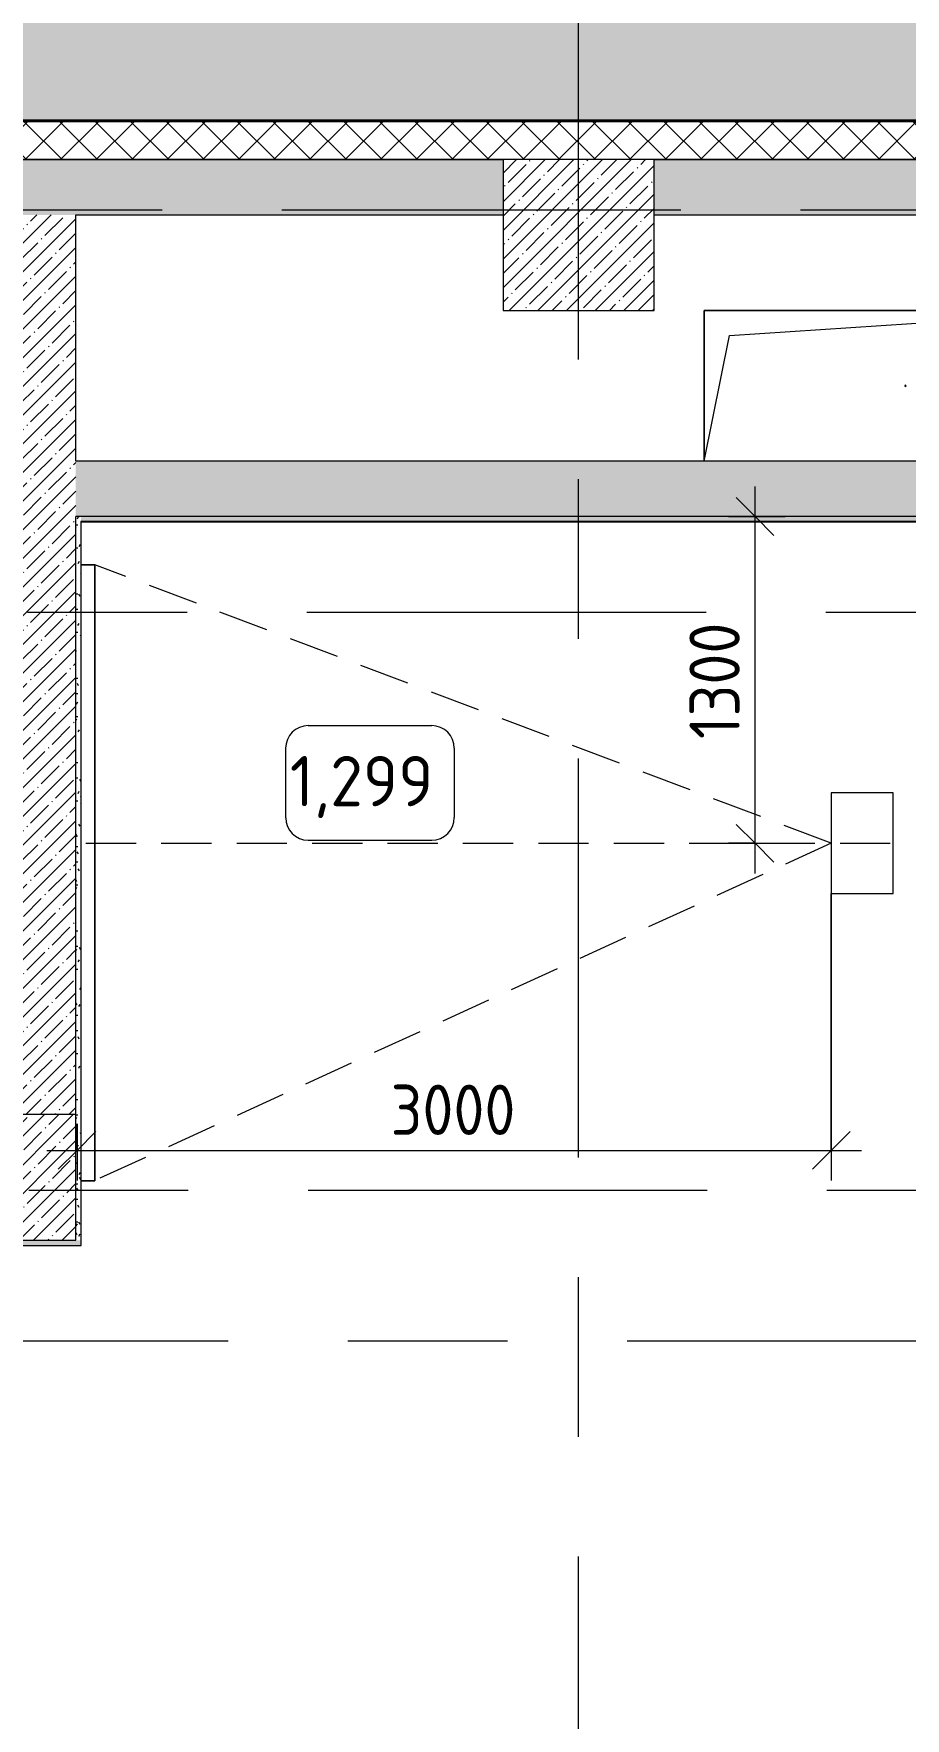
# Model space of a CAD drawing. Header units: millimetres. Extents: x 957 to 217451, y -8553 to 29000.
# Drawn here: x 49536 to 53003, y 8998 to 15701 of the extents above; entities that cross this region are included whole.
import ezdxf

# ---------------------------------------------------------------- set-up
doc = ezdxf.new("R2010")
doc.units = ezdxf.units.MM
doc.linetypes.add('ADSK_Штрих_ш2 п1', pattern=[300, 200, -100])
doc.linetypes.add('Осевая', pattern=[3175, 635, -476.25, 1587.5, -476.25])
for name, color, linetype, lineweight in [('A-ANNO-DIMS', 7, 'Continuous', 9), ('A-ANNO-DIMS-100', 7, 'Continuous', 9), ('A-DETL', 7, 'Continuous', 9), ('A-DETL-1', 7, 'ADSK_Штрих_ш2 п1', 9), ('A-GENM', 7, 'Continuous', 9), ('A-WALL', 7, 'Continuous', 9), ('I-FURN-IDEN', 7, 'Continuous', 9), ('I-WALL', 7, 'Continuous', 9), ('S-COLS', 7, 'Continuous', 9), ('Оси-2', 7, 'Осевая', 9)]:
    doc.layers.add(name, color=color, linetype=linetype, lineweight=lineweight)
for name, color, linetype, lineweight, true_color in [('A-DETL-GENF-2', 7, 'Continuous', 9, 0xd4d4d4), ('A-WALL-1', 9, 'Continuous', 9, 0x808080), ('A-WALL-FNSH-1', 9, 'Continuous', 9, 0x808080), ('I-FURN-1', 9, 'Continuous', 9, 0x808080)]:
    doc.layers.add(name, color=color, linetype=linetype, lineweight=lineweight, true_color=true_color)
doc.styles.add('GOST Common_4', font='GOST_Common.ttf', dxfattribs={"height": 200})
doc.styles.add('ISOCPEUR_3', font='isocpeur.ttf', dxfattribs={"width": 0.9, "height": 200})
doc.dimstyles.new('ISO-2_0_0_9К_Средний_округл2', dxfattribs={"dimscale": 304.8, "dimtxt": 199.196235, "dimasz": 0.492126, "dimexe": 0.393701, "dimexo": 0, "dimgap": 0, "dimtad": 1, "dimdec": 0, "dimrnd": 10, "dimzin": 0, "dimdsep": 46, "dimtxsty": 'ISOCPEUR_3', "dimblk1": 'OBLIQUE', "dimblk2": 'OBLIQUE', "dimsah": 1, "dimcen": 0.09, "dimdle": 0.393701, "dimazin": 0, "dimtfac": 1, "dimtdec": 4, "dimtix": 1, "dimtmove": 0, "dimatfit": 3, "dimfxl": 1, "dimtvp": 1, "dimtolj": 1, "dimtzin": 0, "dimarcsym": 2})
pattern_1 = [(45, (29493.17, 0), (-57.02463, 57.02463), []), (45, (29550.2, 0), (-57.02463, 57.02463), [100.806, -20.161, 3.353, -16.808])]
pattern_2 = [(0, (29493.174, 0), (121.92, 30.48), [10.058, -81.382, 10.058, -81.382, -487.68]), (0, (29493.174, 0), (121.92, 30.48), [-182.88, 10.058, -172.822, 10.058, -81.382, -213.36]), (0, (29493.174, 0), (121.92, 30.48), [-457.2, 10.058, -50.902, 10.058, -142.342]), (120, (29538.894, 15.24), (-87.356454, 90.345817), [10.058, -81.382, 10.058, -81.382, -487.68]), (120, (29538.894, 15.24), (-87.356454, 90.345817), [-182.88, 10.058, -172.822, 10.058, -81.382, -213.36]), (120, (29538.894, 15.24), (-87.356454, 90.345817), [-457.2, 10.058, -50.902, 10.058, -142.342]), (240, (29554.134, 76.2), (-34.563546, -120.825817), [10.058, -81.382, 10.058, -81.382, -487.68]), (240, (29554.134, 76.2), (-34.563546, -120.825817), [-182.88, 10.058, -172.822, 10.058, -81.382, -213.36]), (240, (29554.134, 76.2), (-34.563546, -120.825817), [-457.2, 10.058, -50.902, 10.058, -142.342])]

# ---------------------------------------------------------------- blocks, each defined once
blk = doc.blocks.new('BSC_Колонна _Прямоугольная - 500х500-V14-План расстановки мебели и оборудования 3 этажа в осях 1-12')
at = {"layer": 'S-COLS'}
h = blk.add_hatch(dxfattribs=at)
h.set_pattern_fill('FP_18', color=256, style=0, pattern_type=2)
h.set_pattern_definition([(45, (-19960, -11150), (-57.02463, 57.02463), []), (45, (-19902.975, -11150), (-57.02463, 57.02463), [100.806, -20.161, 3.353, -16.808])])
h.paths.add_polyline_path([(-48, -250), (250, -250), (250, 250), (-250, 250), (-250, -250)])
for p, q in [((250, 250), (-250, 250)), ((-250, 250), (-250, -250)), ((250, -250), (250, 250)), ((-250, -250), (250, -250))]:
    blk.add_line(p, q, dxfattribs=at)
blk = doc.blocks.new('BSC_Колонна _Прямоугольная - 600х600-V34-План расстановки мебели и оборудования 3 этажа в осях 1-12')
at = {"layer": 'S-COLS'}
h = blk.add_hatch(dxfattribs=at)
h.set_pattern_fill('FP_24', color=256, style=0, pattern_type=2)
h.set_pattern_definition([(45, (-22210, -14900), (-57.02463, 57.02463), []), (45, (-22152.975, -14900), (-57.02463, 57.02463), [100.806, -20.161, 3.353, -16.808])])
h.paths.add_polyline_path([(-300, -300), (300, -300), (300, 300), (-300, 300), (-300, 80)])
for p, q in [((300, 300), (-300, 300)), ((-300, 300), (-300, -300)), ((300, -300), (300, 300)), ((-300, -300), (300, -300))]:
    blk.add_line(p, q, dxfattribs=at)
blk = doc.blocks.new('GM_Отверстие прямоугольное _в плите_ - Отверстие-21987487-План расстановки мебели и оборудования 3 этажа в осях 1-12')
at = {"layer": 'A-GENM'}
for p, q in [((-800, -300), (-800, 300)), ((-800, 300), (800, 300)), ((800, 300), (-800, 300)), ((-800, 300), (-800, -300)), ((-700, 200), (800, 300)), ((800, 300), (800, -300)), ((800, -300), (800, 300)), ((-800, -300), (-700, 200))]:
    blk.add_line(p, q, dxfattribs=at)
for start, end in [(360, 180), (180, 360)]:
    blk.add_arc((0, 0), 2.5, start, end, dxfattribs=at)
blk = doc.blocks.new('DIMBLOCK58-План расстановки мебели и оборудования 3 этажа в осях 1-12')
at = {"layer": 'A-ANNO-DIMS-100'}
for p, q in [((52708.2, 12280), (52708.2, 11138)), ((52708.2, 11258), (52708.2, 12280)), ((49708.2, 11364.1), (49708.2, 11138)), ((49708.2, 11258), (49708.2, 11364.1)), ((49588.2, 11258), (52828.2, 11258))]:
    blk.add_line(p, q, dxfattribs=at)
at = {"layer": 'A-ANNO-DIMS-100', "lineweight": 20}
for p, q in [((49708.2, 11258), (49783.2, 11333)), ((52708.2, 11258), (52783.2, 11333)), ((49708.2, 11258), (49633.2, 11183)), ((52708.2, 11258), (52633.2, 11183))]:
    blk.add_line(p, q, dxfattribs=at)
at = {"layer": 'A-ANNO-DIMS-100', "color": 0, "insert": (50955.3, 11519.3), "char_height": 200, "width": 606.782, "attachment_point": 1, "line_spacing_factor": 1.149209, "style": 'ISOCPEUR_3'}
blk.add_mtext('3000', dxfattribs=at)
blk = doc.blocks.new('_Oblique')
at = {"color": 0, "linetype": 'ByBlock', "lineweight": -2}
blk.add_line((-0.5, -0.5), (0.5, 0.5), dxfattribs=at)
blk = doc.blocks.new('DIMBLOCK60-План расстановки мебели и оборудования 3 этажа в осях 1-12')
at = {"layer": 'A-ANNO-DIMS-100'}
for p, q in [((52405.4, 12360), (52405.4, 13900)), ((52299.4, 13780), (52525.4, 13780)), ((52405.4, 13780), (52299.4, 13780)), ((52299.4, 12480), (52525.4, 12480)), ((52405.4, 12480), (52299.4, 12480))]:
    blk.add_line(p, q, dxfattribs=at)
at = {"layer": 'A-ANNO-DIMS-100', "lineweight": 20}
for p, q in [((52405.4, 13780), (52330.4, 13855)), ((52405.4, 13780), (52480.4, 13705)), ((52405.4, 12480), (52330.4, 12555)), ((52405.4, 12480), (52480.4, 12405))]:
    blk.add_line(p, q, dxfattribs=at)
at = {"layer": 'A-ANNO-DIMS-100', "color": 0, "insert": (52144.1, 12894.4), "char_height": 200, "width": 565.411, "attachment_point": 1, "rotation": 90, "line_spacing_factor": 1.149209, "style": 'ISOCPEUR_3'}
blk.add_mtext('1300', dxfattribs=at)
blk = doc.blocks.new('Марка_Мебель - В прямоуг_Balcon_Марка-25523697-План расстановки мебели и оборудования 3 этажа в осях 1-12')
at = {"layer": 'I-FURN-IDEN'}
for p, q in [((-2.455, 2.278), (2.455, 2.278)), ((-3.355, 1.378), (-3.355, -1.384)), ((3.355, 1.378), (3.355, -1.378)), ((-2.461, -2.278), (2.455, -2.278))]:
    blk.add_line(p, q, dxfattribs=at)
for centre, radius, start, end in [((-2.455, 1.378), 0.9, 90, 180), ((2.455, 1.378), 0.9, 0, 90), ((-2.461, -1.384), 0.893, 180, 270), ((2.455, -1.378), 0.9, 270, 0)]:
    blk.add_arc(centre, radius, start, end, dxfattribs=at)

msp = doc.modelspace()

# ---------------------------------------------------------------- hatches: boundary and pattern name
at = {"layer": 'A-DETL-GENF-2'}
msp.add_hatch(color=256, dxfattribs=at).paths.add_polyline_path([(29225.2, 14774.9), (29225.2, 15358), (67780.8, 15358), (67780.8, 23799.7), (68251.3, 23799.7), (68251.3, 23888.3), (63421.2, 23888.3), (63421.2, 27398.1), (27084.1, 27398.1), (27084.1, 14774.9), (29212.9, 14774.9)])
at = {"layer": 'A-WALL'}
h = msp.add_hatch(dxfattribs=at)
h.set_pattern_fill('FP_9', color=256, style=0, pattern_type=2)
h.set_pattern_definition([(45, (29493.17, 0), (-70.71068, 70.71068), []), (135, (29493.17, 0), (-70.71068, -70.71068), [])])
h.paths.add_polyline_path([(67780.8, 15200), (67780.8, 15350), (67303.2, 15350), (67303.2, 15200), (67763.2, 15200)])
h.paths.add_polyline_path([(44020.6, 15200), (61603.2, 15200), (61603.2, 15350), (59510.2, 15349), (59510.2, 15288), (59507.2, 15285), (58733.2, 15285), (58730.2, 15288), (58729.4, 15350), (55103.4, 15349), (55103.4, 15288), (55100.4, 15285), (53926.4, 15285), (53923.4, 15288), (53922.7, 15350), (49283.2, 15349), (49283.2, 15288), (49280.2, 15285), (48506.2, 15285), (48503.2, 15288), (48502.4, 15350), (44276.2, 15349), (44275, 15285.7), (44273.2, 15285), (44096.8, 15286.1), (44096.2, 15288), (44095.4, 15350), (42353.2, 15350), (42353.2, 15200), (43803.2, 15200)])
h.paths.add_polyline_path([(34153.2, 15200), (36253.2, 15200), (36253.2, 15350), (29533.2, 15350), (29533.2, 15293), (29383.2, 15293), (29383.2, 15200), (33553.2, 15200)])
h.paths.add_polyline_path([(63253.2, 15200), (63253.2, 15350), (63103.2, 15350), (63103.2, 15200), (63203.2, 15200)])
h.paths.add_polyline_path([(64153.2, 15200), (64903.2, 15200), (64903.2, 15350), (64153.2, 15350)])
h.paths.add_polyline_path([(38653.2, 15200), (39253.2, 15200), (39253.2, 15350), (38653.2, 15350), (38653.2, 15218)])
h.paths.add_polyline_path([(37753.2, 15200), (37753.2, 15350), (37153.2, 15350), (37153.2, 15200), (37289.8, 15200)])
h.paths.add_polyline_path([(62733.2, 15200), (62733.2, 15350), (62503.2, 15350), (62503.2, 15200), (62728.2, 15200)])
at = {"layer": 'I-WALL'}
h = msp.add_hatch(dxfattribs=at)
h.set_pattern_fill('FP_10', color=256, style=0, pattern_type=2)
h.set_pattern_definition(pattern_1)
h.paths.add_polyline_path([(55303.2, 14980), (55303.2, 15200), (52003.2, 15200), (52003.2, 14980), (54789.8, 14980)])
h.paths.add_polyline_path([(49703.2, 14980), (51403.2, 14980), (51403.2, 15200), (48203.4, 15200), (48203.4, 14980), (49483.2, 14980)])
h.paths.add_polyline_path([(61603.2, 14980), (61603.2, 15200), (60103.2, 15200), (60103.2, 14980), (61520.5, 14980)])
h.paths.add_polyline_path([(59503.2, 14980), (59503.2, 15200), (55903.2, 15200), (55903.2, 14980), (58828.2, 14980)])
h.paths.add_polyline_path([(44693.7, 14980), (47603.4, 14980.3), (47603.4, 15200), (43803.2, 15200), (43803.2, 14980), (44383.2, 14980)])
h = msp.add_hatch(dxfattribs=at)
h.set_pattern_fill('FP_10', color=256, style=0, pattern_type=2)
h.set_pattern_definition(pattern_1)
h.paths.add_polyline_path([(49703.2, 11400), (49703.2, 14980), (49483.2, 14980), (49483.2, 11400)])
h = msp.add_hatch(dxfattribs=at)
h.set_pattern_fill('FP_10', color=256, style=0, pattern_type=2)
h.set_pattern_definition(pattern_1)
h.paths.add_polyline_path([(60174.4, 13780), (60503.2, 13780), (60503.2, 14000), (49703.2, 14000), (49703.2, 13780), (59501.3, 13780)])
h = msp.add_hatch(dxfattribs=at)
h.set_pattern_fill('FP_34', color=256, style=0, pattern_type=2)
h.set_pattern_definition(pattern_2)
h.paths.add_polyline_path([(49723.2, 10900), (49723.2, 13780), (49703.2, 13780), (49703.2, 10900)])
h = msp.add_hatch(dxfattribs=at)
h.set_pattern_fill('FP_34', color=256, style=0, pattern_type=2)
h.set_pattern_definition(pattern_2)
h.paths.add_polyline_path([(60174.4, 13760), (61274.4, 13760), (61274.4, 13780), (49723.2, 13780), (49724.2, 13760), (59501.3, 13760)])
h = msp.add_hatch(dxfattribs=at)
h.set_pattern_fill('FP_34', color=256, style=0, pattern_type=2)
h.set_pattern_definition(pattern_2)
h.paths.add_polyline_path([(49483.2, 10880), (49723.2, 10880), (49723.2, 10900), (46433.2, 10900), (46433.2, 10892), (46403.2, 10892), (46403.2, 10880), (49405.2, 10880)])
h.paths.add_polyline_path([(45163.2, 10880), (45453.2, 10880), (45453.2, 10892), (45423.2, 10892), (45423.2, 10900), (44884.1, 10900), (44884.1, 10892), (44854.1, 10892), (44854.1, 10880), (45143.2, 10880)])
h.paths.add_polyline_path([(42454.4, 10880), (43904.1, 10880), (43904.1, 10892), (43874.1, 10892), (43874.1, 10900), (42454.4, 10900)])

# ---------------------------------------------------------------- linework, layer by layer
at = {"layer": 'A-DETL'}
for p, q in [((29225.2, 15358), (67780.8, 15358)), ((52955.1, 12680), (52708.2, 12680)), ((52708.2, 12680), (52708.2, 12280)), ((52955.1, 12280), (52955.1, 12680)), ((52708.2, 12280), (52955.1, 12280))]:
    msp.add_line(p, q, dxfattribs=at)
at = {"layer": 'A-DETL-1'}
for p, q in [((52708.2, 12480), (49778.2, 13588)), ((49743.2, 12480), (53043.2, 12480)), ((52708.2, 12480), (49778.2, 11137))]:
    msp.add_line(p, q, dxfattribs=at)
at = {"layer": 'A-WALL'}
for p, q in [((53923.3, 15350), (49283.3, 15350)), ((53922.6, 15353), (49284, 15353)), ((51403.2, 15200), (48203.4, 15200)), ((55303.2, 15200), (52003.2, 15200)), ((61254.4, 13780), (49703.2, 13780)), ((49723.2, 13760), (49723.2, 10900)), ((61274.4, 13760), (49723.2, 13760))]:
    msp.add_line(p, q, dxfattribs=at)
at = {"layer": 'A-WALL-1'}
for p, q in [((43803.2, 15200), (51403.2, 15200)), ((52003.2, 15200), (55303.2, 15200)), ((49703.2, 14000), (49703.2, 14980)), ((49703.2, 14980), (51403.2, 14980)), ((52003.2, 14980), (55303.2, 14980)), ((60283.2, 14000), (49703.2, 14000)), ((49703.2, 11400), (49703.2, 13780)), ((46403.2, 10880), (49723.2, 10880))]:
    msp.add_line(p, q, dxfattribs=at)
at = {"layer": 'A-WALL-FNSH-1'}
for p, q in [((49724.2, 10879), (49724.2, 13759)), ((49724.2, 13759), (61275.4, 13759)), ((46403.2, 10879), (49724.2, 10879)), ((49723.2, 10900), (49723.2, 10880))]:
    msp.add_line(p, q, dxfattribs=at)
at = {"layer": 'I-FURN-1'}
for p, q in [((49778.2, 13588), (49723.2, 13588)), ((49723.2, 13588), (49778.2, 13588)), ((49778.2, 11137), (49778.2, 13588)), ((49778.2, 13588), (49778.2, 11137)), ((49723.2, 11137), (49778.2, 11137)), ((49778.2, 11137), (49723.2, 11137))]:
    msp.add_line(p, q, dxfattribs=at)
at = {"layer": 'Оси-2'}
for p, q in [((51703.2, 593.7), (51703.2, 24898.1)), ((27186.1, 15000), (65153.2, 15000)), ((27286.5, 13400), (65153.2, 13400)), ((27290.7, 11100), (65753.2, 11100)), ((28560.7, 10500), (65753.2, 10500))]:
    msp.add_line(p, q, dxfattribs=at)

# ---------------------------------------------------------------- block references
at = {"layer": 'A-GENM'}
msp.add_blockref('GM_Отверстие прямоугольное _в плите_ - Отверстие-21987487-План расстановки мебели и оборудования 3 этажа в осях 1-12', (53003.2, 14300), dxfattribs=at)
at = {"layer": 'I-FURN-IDEN', "xscale": 99.99999999999993, "yscale": 99.99999999999993, "zscale": 99.99999999999993}
msp.add_blockref('Марка_Мебель - В прямоуг_Balcon_Марка-25523697-План расстановки мебели и оборудования 3 этажа в осях 1-12', (50873.4, 12720), dxfattribs=at)
at = {"layer": 'S-COLS'}
for name, p in [('BSC_Колонна _Прямоугольная - 600х600-V34-План расстановки мебели и оборудования 3 этажа в осях 1-12', (51703.2, 14900)), ('BSC_Колонна _Прямоугольная - 500х500-V14-План расстановки мебели и оборудования 3 этажа в осях 1-12', (49453.2, 11150))]:
    msp.add_blockref(name, p, dxfattribs=at)

# ---------------------------------------------------------------- texts
at = {"layer": 'I-FURN-IDEN', "insert": (50554.4, 12827.1), "char_height": 200, "width": 737.552, "attachment_point": 1, "style": 'GOST Common_4'}
msp.add_mtext('1,299', dxfattribs=at)

# ---------------------------------------------------------------- dimensions: what is measured, and where the dimension line sits
at = {"layer": 'A-ANNO-DIMS'}
dim = msp.add_linear_dim(base=(52405.4, 13780), p1=(52299.4, 12480), p2=(52299.4, 13780), angle=90, dimstyle='ISO-2_0_0_9К_Средний_округл2', override={"dimpost": '<>', "dimfxl": 1300}, dxfattribs=at)
dim.commit()
dim.dimension.update_dxf_attribs({"geometry": 'DIMBLOCK60-План расстановки мебели и оборудования 3 этажа в осях 1-12', "text_midpoint": (52305.4, 13130)})
dim = msp.add_linear_dim(base=(52708.2, 11258), p1=(49708.2, 11364.1), p2=(52708.2, 12280), dimstyle='ISO-2_0_0_9К_Средний_округл2', override={"dimpost": '<>', "dimfxl": 3136.6941}, dxfattribs=at)
dim.commit()
dim.dimension.update_dxf_attribs({"geometry": 'DIMBLOCK58-План расстановки мебели и оборудования 3 этажа в осях 1-12', "text_midpoint": (51208.2, 11358)})

doc.saveas('drawing.dxf')
